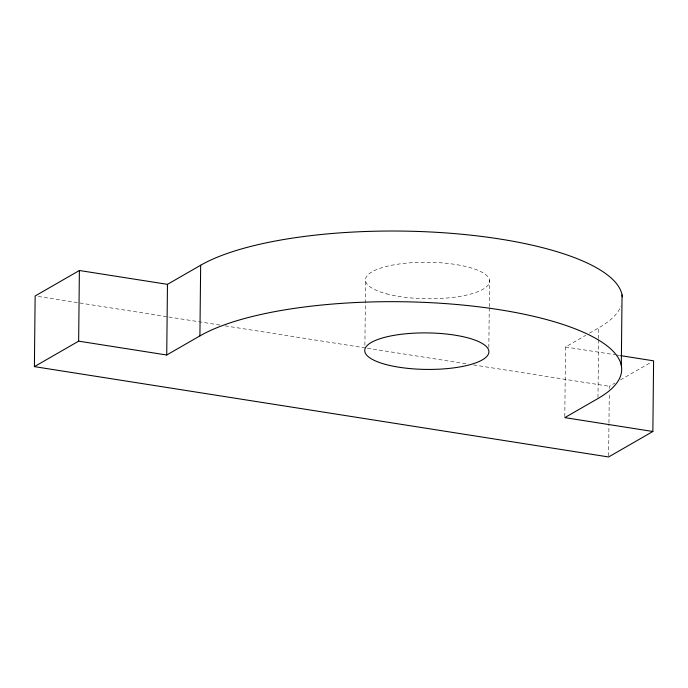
<?xml version="1.0" encoding="UTF-8"?>
<svg xmlns="http://www.w3.org/2000/svg" width="688" height="688" viewBox="0 0 688 688"><rect width="100%" height="100%" fill="white"/><g stroke="black" fill="none" stroke-linecap="round" stroke-linejoin="round"><path stroke-width="0.52" stroke-dasharray="3.44 2.58" d="M364.898 345.204L365.577 280.971M488.833 347.483L489.254 307.871M489.263 306.805L489.538 280.042M564.796 416.558L565.527 346.976L585.806 335.297M597.984 397.449L598.594 339.64M598.603 338.573L598.715 327.866A222.749 65.498 0.6 0 0 621.04 305.971M608.622 455.886L608.957 423.774M608.966 422.699L609.284 392.728M609.327 388.445L609.353 386.303L614.883 383.121M589.496 333.173L598.715 327.866M620.413 379.939L651.76 361.888M565.527 346.976L615.399 354.819M616.457 354.982L619.647 355.49M38.322 296.476L167.812 316.841M168.878 317.013L219.825 325.028M225.131 325.863L366.291 348.068M367.358 348.231L466.06 363.763M473.49 364.932L609.353 386.303M386.278 293.75A62.092 18.258 0.6 0 0 488.36 284.78A62.092 18.258 0.6 0 0 408.036 262.988A62.092 18.258 0.6 0 0 386.278 293.75"/><path stroke-width="1.03" d="M620.705 355.653L653.6 360.83L652.86 431.488L608.613 456.961L34.4 366.627L35.14 295.969L79.387 270.496L167.468 284.35L200.655 265.241A222.749 65.498 0.6 0 1 448.094 233.086A222.749 65.498 0.6 0 1 622.339 296.889M34.4 366.627L78.647 341.153L79.387 270.496M78.647 341.153L166.728 355.008L167.468 284.35M166.728 355.008L199.916 335.899L200.655 265.241M621.307 365.543L622.047 294.885M652.86 431.488L564.788 417.625L597.975 398.524A222.749 65.498 0.6 0 0 498.946 309.634A222.749 65.498 0.6 0 0 199.916 335.899M385.538 364.408A62.092 18.258 0.6 0 0 487.62 355.438A62.092 18.258 0.6 0 0 407.296 333.646A62.092 18.258 0.6 0 0 385.538 364.408"/></g></svg>
